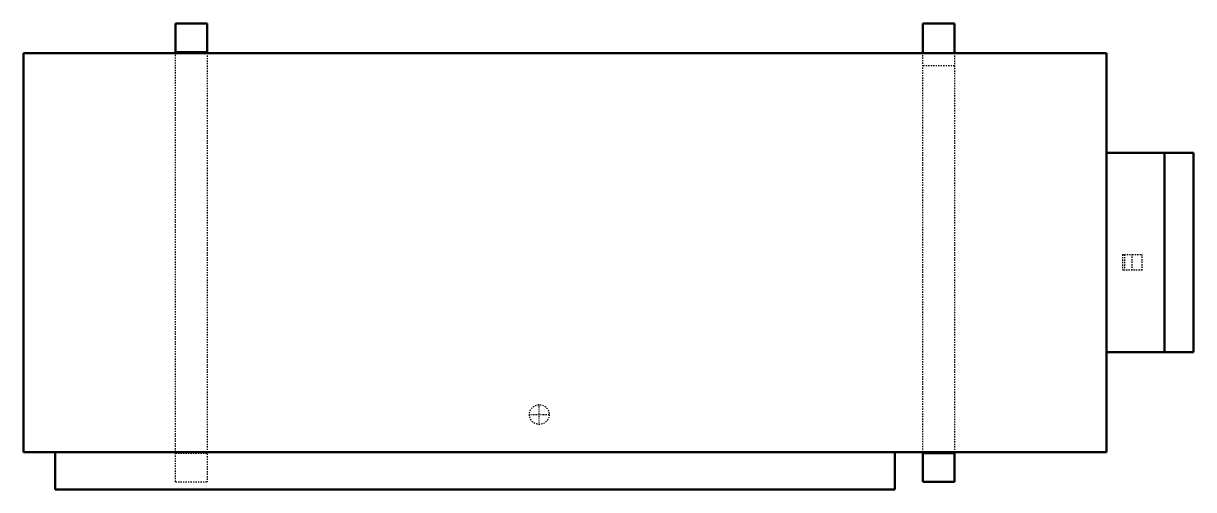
# Model space of a CAD drawing. Header units: millimetres. Extents: x -470 to 470, y -191 to 184.
import ezdxf

# ---------------------------------------------------------------- set-up
doc = ezdxf.new("R2010")
doc.units = ezdxf.units.MM
doc.linetypes.add('Center', pattern=[1.5, 0.45, -0.5, 0.05, -0.5])
doc.linetypes.add('Dashed', pattern=[2, 1, -1])
for name, color, linetype, lineweight in [('AM_0', 7, 'Continuous', 50), ('AM_7', 7, 'Center', 25), ('AM_9', 6, 'Dashed', 25)]:
    doc.layers.add(name, color=color, linetype=linetype, lineweight=lineweight)

# ---------------------------------------------------------------- blocks, each defined once
blk = doc.blocks.new('1_RXP24AVJU9_PART8_0_in_RXP24AVJU9_4')
at = {"layer": 'AM_0'}
for p, q in [((-469.9, 160.3375), (400.05, 160.3375)), ((-469.9, 160.3375), (-469.9, -160.3375)), ((400.05, -160.3375), (400.05, 160.3375)), ((400.05, -160.3375), (-469.9, -160.3375))]:
    blk.add_line(p, q, dxfattribs=at)
blk = doc.blocks.new('2_RXP24AVJU9_PART7_0_in_RXP24AVJU9_4')
at = {"layer": 'AM_0'}
for p, q in [((400.05, 80.17), (469.9, 80.17)), ((446.62, -80.17), (446.62, 80.17)), ((469.9, 80.17), (469.9, -80.17)), ((469.9, -80.17), (400.05, -80.17))]:
    blk.add_line(p, q, dxfattribs=at)
blk = doc.blocks.new('3_RXP24AVJU9_PART6_0_in_RXP24AVJU9_4')
at = {"layer": 'AM_0'}
for p, q in [((-444.5, -190.5), (-444.5, -160.3375)), ((229.87, -160.3375), (229.87, -190.5)), ((229.87, -190.5), (-444.5, -190.5))]:
    blk.add_line(p, q, dxfattribs=at)
blk = doc.blocks.new('4_RXP24AVJU9_PART5_0_in_RXP24AVJU9_4')
at = {"layer": 'AM_0'}
for p, q in [((-347.6625, 184.15), (-322.2625, 184.15)), ((-347.6625, 160.3375), (-347.6625, 184.15)), ((-322.2625, 184.15), (-322.2625, 160.3375)), ((-322.2625, 161.13125), (-347.6625, 161.13125))]:
    blk.add_line(p, q, dxfattribs=at)
at = {"layer": 'AM_9'}
for p, q in [((-347.6625, -184.15), (-347.6625, 160.3375)), ((-322.2625, 160.3375), (-322.2625, -184.15)), ((-347.6625, -161.13125), (-322.2625, -161.13125)), ((-347.6625, -184.15), (-322.2625, -184.15))]:
    blk.add_line(p, q, dxfattribs=at)
blk = doc.blocks.new('5_RXP24AVJU9_PART4_0_in_RXP24AVJU9_4')
at = {"layer": 'AM_0'}
for p, q in [((252.41, 160.34), (252.41, 184.15)), ((252.41, 184.15), (277.81, 184.15)), ((277.81, 184.15), (277.81, 160.34)), ((252.41, -184.15), (252.41, -160.34)), ((277.81, -161.13), (252.41, -161.13)), ((277.81, -160.34), (277.81, -184.15)), ((277.81, -184.15), (252.41, -184.15))]:
    blk.add_line(p, q, dxfattribs=at)
at = {"layer": 'AM_9'}
for p, q in [((252.41, -160.34), (252.41, 160.34)), ((277.81, 160.34), (277.81, -160.34)), ((277.81, 150.12), (252.41, 150.12))]:
    blk.add_line(p, q, dxfattribs=at)
blk = doc.blocks.new('6_RXP24AVJU9_PART3_0_in_RXP24AVJU9_4')
at = {"layer": 'AM_9'}
for p, q in [((412.75, -1.5875), (414.3375, -1.5875)), ((412.75, -1.5875), (412.75, -14.2875)), ((420.6875, -1.5875), (428.625, -1.5875)), ((428.625, -14.2875), (428.625, -1.5875)), ((414.3375, -14.2875), (412.75, -14.2875)), ((428.625, -14.2875), (420.6875, -14.2875))]:
    blk.add_line(p, q, dxfattribs=at)
blk = doc.blocks.new('7_RXP24AVJU9_PART2_0_in_RXP24AVJU9_4')
at = {"layer": 'AM_9'}
for p, q in [((414.3375, -1.5875), (420.6875, -1.5875)), ((414.3375, -1.5875), (414.3375, -14.2875)), ((420.6875, -14.2875), (420.6875, -1.5875)), ((420.6875, -14.2875), (414.3375, -14.2875))]:
    blk.add_line(p, q, dxfattribs=at)
blk = doc.blocks.new('8_RXP24AVJU9_PART1_0_in_RXP24AVJU9_4')
at = {"layer": 'AM_7'}
for p, q in [((-55.5625, -138.509375), (-55.5625, -121.840625)), ((-63.896875, -130.175), (-47.228125, -130.175))]:
    blk.add_line(p, q, dxfattribs=at)
at = {"layer": 'AM_9'}
blk.add_circle((-55.5625, -130.175), 7.9375, dxfattribs=at)

msp = doc.modelspace()

# ---------------------------------------------------------------- block references
for name in ['4_RXP24AVJU9_PART5_0_in_RXP24AVJU9_4', '5_RXP24AVJU9_PART4_0_in_RXP24AVJU9_4', '1_RXP24AVJU9_PART8_0_in_RXP24AVJU9_4', '2_RXP24AVJU9_PART7_0_in_RXP24AVJU9_4', '6_RXP24AVJU9_PART3_0_in_RXP24AVJU9_4', '7_RXP24AVJU9_PART2_0_in_RXP24AVJU9_4', '8_RXP24AVJU9_PART1_0_in_RXP24AVJU9_4', '3_RXP24AVJU9_PART6_0_in_RXP24AVJU9_4']:
    msp.add_blockref(name, (0, 0))

doc.saveas('drawing.dxf')
